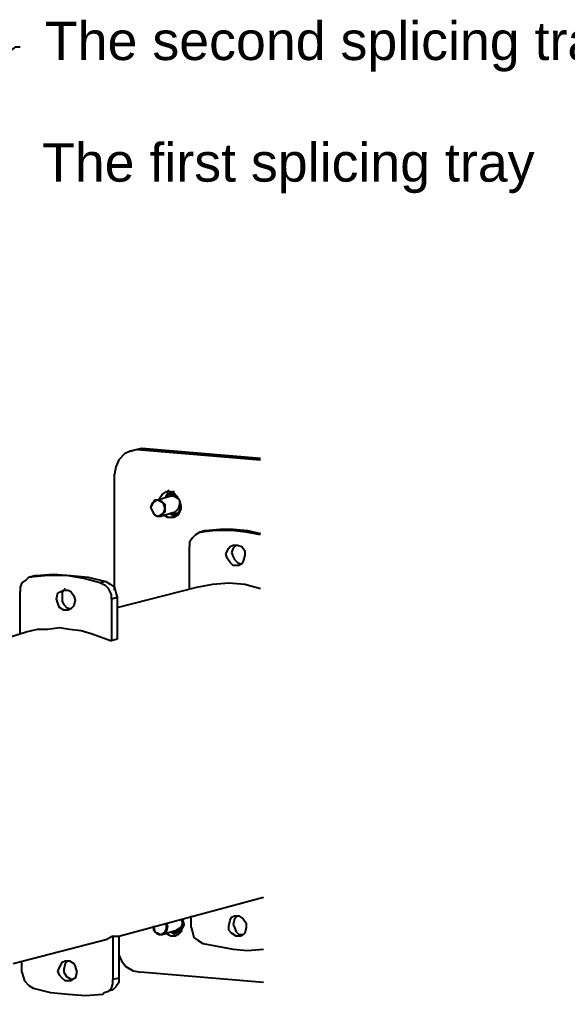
# Model space of a CAD drawing. Header units: inches. Extents: x 12170288 to 12174436, y -6358 to -3178.
# Drawn here: x 12172468.9 to 12172601.6, y -5556.6 to -5320.4 of the extents above; entities that cross this region are included whole.
import ezdxf

# ---------------------------------------------------------------- set-up
doc = ezdxf.new("R2010")
doc.units = ezdxf.units.IN
doc.header["$MEASUREMENT"] = 0
doc.layers.add('FDT STRUCTURE', color=7, linetype='Continuous')
doc.styles.get("Standard").update_dxf_attribs({"font": 'arial.ttf'})

msp = doc.modelspace()

# ---------------------------------------------------------------- linework, layer by layer
at = {"layer": 'FDT STRUCTURE', "color": 1}
msp.add_lwpolyline([(12172365.72, -5405.94), (12172468.06, -5327.09), (12172469.11, -5327.09)], dxfattribs=at)
at = {"layer": 'FDT STRUCTURE'}
for points in [[(12172495.74, -5424.87), (12172494.34, -5425.57), (12172492.94, -5426.97), (12172492.24, -5428.72), (12172491.89, -5430.47)], [(12172495.74, -5424.87), (12172497.14, -5424.52)], [(12172497.5, -5424.52), (12172495.74, -5424.87)], [(12172497.14, -5424.52), (12172498.55, -5424.17)], [(12172497.5, -5424.52), (12172498.55, -5424.17)], [(12172497.5, -5424.52), (12172527.28, -5426.97)], [(12172498.55, -5424.17), (12172527.28, -5426.62)], [(12172491.89, -5458.51), (12172491.89, -5430.47)], [(12172502.75, -5436.43), (12172503.45, -5435.38), (12172504.5, -5434.68)], [(12172504.5, -5434.68), (12172505.56, -5434.68)], [(12172505.08, -5434.35), (12172504.67, -5434.65)], [(12172505.56, -5434.68), (12172506.26, -5435.03), (12172506.96, -5435.73)], [(12172506.34, -5434.68), (12172505.94, -5434.74)], [(12172502.05, -5436.78), (12172501, -5437.48), (12172500.65, -5438.53)], [(12172504.15, -5438.89), (12172503.8, -5437.48), (12172503.1, -5437.13), (12172502.4, -5436.78), (12172501.7, -5436.78), (12172501.35, -5437.13), (12172501, -5437.83), (12172500.65, -5438.53)], [(12172502.05, -5436.78), (12172505.56, -5435.73)], [(12172504.15, -5438.89), (12172504.15, -5437.83), (12172503.45, -5437.13), (12172502.75, -5436.78), (12172502.05, -5436.78)], [(12172505.56, -5435.03), (12172504.85, -5435.38), (12172504.15, -5436.08)], [(12172504.85, -5435.03), (12172504.15, -5436.08)], [(12172507.31, -5436.08), (12172506.61, -5435.38), (12172505.91, -5435.38), (12172504.85, -5435.38), (12172504.5, -5436.08)], [(12172505.91, -5435.03), (12172505.56, -5435.03)], [(12172506.61, -5435.38), (12172505.91, -5435.03), (12172505.56, -5435.03)], [(12172505.56, -5435.73), (12172506.26, -5435.73), (12172506.96, -5436.08), (12172507.66, -5436.78), (12172507.66, -5437.83)], [(12172506.96, -5435.73), (12172507.66, -5436.78), (12172508.01, -5438.18)], [(12172500.65, -5438.53), (12172501, -5439.24), (12172501.35, -5439.94), (12172502.05, -5440.64), (12172503.1, -5440.64)], [(12172500.65, -5438.53), (12172501.35, -5439.94), (12172501.7, -5440.29), (12172502.4, -5440.64), (12172503.1, -5440.29), (12172503.8, -5439.94), (12172504.15, -5439.59), (12172504.15, -5438.89)], [(12172503.1, -5440.64), (12172503.8, -5439.94), (12172504.15, -5438.89)], [(12172503.1, -5440.64), (12172506.61, -5439.59)], [(12172506.26, -5439.94), (12172507.31, -5439.94), (12172508.01, -5438.89)], [(12172508.01, -5438.89), (12172507.31, -5440.29), (12172506.26, -5440.99)], [(12172507.66, -5437.83), (12172507.31, -5438.89), (12172506.61, -5439.59)], [(12172506.61, -5440.29), (12172507.31, -5439.94), (12172507.66, -5439.24)], [(12172508.01, -5438.18), (12172508.01, -5438.89)], [(12172508.01, -5438.89), (12172508.01, -5438.53)], [(12172506.26, -5440.99), (12172504.85, -5440.99), (12172503.8, -5440.29)], [(12172505.21, -5439.94), (12172505.91, -5440.29), (12172506.61, -5440.29)], [(12172505.21, -5439.94), (12172506.26, -5440.64)], [(12172505.56, -5439.94), (12172506.26, -5439.94)], [(12172506.15, -5440.56), (12172506.72, -5440.64)], [(12172507.31, -5439.94), (12172506.61, -5440.29)], [(12172507.27, -5439.87), (12172507.61, -5439.75)], [(12172512.57, -5444.49), (12172513.62, -5444.14)], [(12172512.92, -5444.49), (12172513.97, -5444.14)], [(12172527.28, -5445.19), (12172523.78, -5444.49), (12172520.28, -5444.14), (12172516.42, -5444.14), (12172512.92, -5444.49)], [(12172513.62, -5444.14), (12172513.97, -5444.14)], [(12172513.97, -5444.14), (12172517.47, -5443.79), (12172520.63, -5443.79), (12172524.13, -5444.14), (12172527.28, -5444.84)], [(12172512.57, -5444.49), (12172511.51, -5445.19), (12172510.81, -5445.89), (12172510.11, -5446.95), (12172510.11, -5448)], [(12172512.92, -5444.49), (12172512.57, -5444.49)], [(12172510.11, -5458.16), (12172510.11, -5448)], [(12172518.87, -5449.75), (12172519.57, -5448.35), (12172519.92, -5448), (12172520.63, -5447.65)], [(12172521.33, -5447.65), (12172520.63, -5448.35), (12172520.28, -5449.4)], [(12172520.63, -5447.65), (12172521.68, -5447.65), (12172522.73, -5448), (12172523.43, -5449.05), (12172523.43, -5450.1)], [(12172522.03, -5452.55), (12172520.63, -5452.55), (12172519.92, -5451.85), (12172519.22, -5450.8), (12172518.87, -5449.75)], [(12172520.28, -5449.4), (12172520.63, -5450.45), (12172520.98, -5451.15), (12172521.68, -5451.85), (12172522.38, -5452.2)], [(12172523.43, -5450.1), (12172523.08, -5451.5), (12172522.73, -5452.2), (12172522.03, -5452.55)], [(12172471.21, -5455.36), (12172470.51, -5456.06), (12172469.46, -5456.76), (12172469.11, -5457.81), (12172469.11, -5458.86)], [(12172471.21, -5455.36), (12172472.61, -5455.01)], [(12172471.56, -5455.36), (12172471.21, -5455.36)], [(12172471.56, -5455.36), (12172472.96, -5455.01)], [(12172488.38, -5456.76), (12172484.53, -5455.71), (12172480.32, -5455.01), (12172475.77, -5455.01), (12172471.56, -5455.36)], [(12172472.61, -5455.01), (12172472.96, -5455.01)], [(12172472.96, -5455.01), (12172477.17, -5454.66), (12172481.37, -5455.01), (12172485.58, -5455.36), (12172489.79, -5456.41)], [(12172477.87, -5460.61), (12172478.22, -5459.21), (12172478.92, -5458.86), (12172479.62, -5458.51)], [(12172479.97, -5458.16), (12172479.27, -5459.21), (12172479.27, -5460.26)], [(12172479.62, -5458.51), (12172480.67, -5458.51), (12172481.37, -5458.86), (12172482.08, -5459.91), (12172482.43, -5460.96)], [(12172489.79, -5456.41), (12172488.38, -5456.76)], [(12172491.19, -5460.61), (12172491.19, -5459.56), (12172490.49, -5458.16), (12172489.79, -5457.46), (12172488.38, -5456.76)], [(12172489.79, -5456.41), (12172490.84, -5457.11), (12172491.89, -5457.81), (12172492.24, -5459.21), (12172492.59, -5460.26)], [(12172492.59, -5462.72), (12172511.86, -5457.81)], [(12172511.86, -5457.81), (12172515.72, -5457.11), (12172519.57, -5456.76), (12172523.43, -5457.11), (12172527.28, -5458.16)], [(12172469.11, -5469.02), (12172469.11, -5458.86)], [(12172480.67, -5463.42), (12172479.62, -5463.42), (12172478.57, -5462.72), (12172478.22, -5461.66), (12172477.87, -5460.61)], [(12172479.27, -5460.26), (12172479.27, -5461.31), (12172479.62, -5462.02), (12172480.32, -5462.72), (12172481.37, -5463.07)], [(12172491.19, -5460.61), (12172492.59, -5460.26)], [(12172491.19, -5460.61), (12172491.19, -5470.78)], [(12172492.59, -5460.26), (12172492.59, -5470.43)], [(12172482.43, -5460.96), (12172482.08, -5462.37), (12172481.37, -5463.07), (12172480.67, -5463.42)], [(12172470.51, -5468.67), (12172473.31, -5467.97), (12172475.77, -5467.97), (12172478.57, -5467.62), (12172481.02, -5467.97), (12172483.83, -5468.32), (12172486.28, -5469.02), (12172491.19, -5470.78)], [(12172467.01, -5469.73), (12172470.51, -5468.67)], [(12172492.59, -5470.43), (12172491.19, -5470.78)], [(12172492.94, -5542.27), (12172527.99, -5532.81)], [(12172508.01, -5538.06), (12172508.36, -5539.12)], [(12172508.36, -5538.06), (12172508.71, -5539.47)], [(12172510.46, -5540.17), (12172510.46, -5537.36)], [(12172519.57, -5539.82), (12172519.92, -5538.41), (12172520.28, -5537.71), (12172520.98, -5537.36)], [(12172521.68, -5537.36), (12172520.98, -5538.06), (12172520.63, -5539.47)], [(12172520.98, -5537.36), (12172522.03, -5537.36), (12172523.08, -5538.06), (12172523.78, -5539.12), (12172523.78, -5540.17)], [(12172501.35, -5539.82), (12172501.35, -5540.87), (12172502.05, -5541.57), (12172502.75, -5541.92), (12172503.45, -5541.92)], [(12172501.35, -5539.82), (12172501.7, -5541.22), (12172502.4, -5541.57), (12172503.1, -5541.92), (12172503.8, -5541.57), (12172504.15, -5541.22), (12172504.5, -5540.52), (12172504.5, -5539.82)], [(12172503.45, -5541.92), (12172504.5, -5541.22), (12172504.85, -5539.82)], [(12172503.45, -5541.92), (12172506.96, -5540.87)], [(12172504.5, -5539.82), (12172504.5, -5539.12)], [(12172504.85, -5539.82), (12172504.5, -5539.12)], [(12172506.61, -5541.22), (12172507.66, -5540.87), (12172508.36, -5540.17)], [(12172508.36, -5540.17), (12172507.66, -5541.57), (12172506.61, -5542.27)], [(12172508.36, -5539.12), (12172508.01, -5540.17), (12172506.96, -5540.87)], [(12172507.31, -5541.22), (12172507.66, -5541.22), (12172508.36, -5540.52)], [(12172507.97, -5541.16), (12172508.31, -5541.03)], [(12172508.71, -5539.47), (12172508.36, -5540.17)], [(12172508.36, -5540.17), (12172508.71, -5539.82)], [(12172510.46, -5540.17), (12172510.81, -5541.22), (12172511.16, -5542.62), (12172512.21, -5543.32), (12172513.27, -5544.02)], [(12172522.38, -5542.27), (12172521.33, -5542.27), (12172520.28, -5541.57), (12172519.57, -5540.87), (12172519.57, -5539.82)], [(12172520.63, -5539.47), (12172520.98, -5540.17), (12172521.33, -5541.22), (12172522.03, -5541.92), (12172523.08, -5541.92)], [(12172523.78, -5540.17), (12172523.43, -5541.57), (12172523.08, -5541.92), (12172522.38, -5542.27)], [(12172467.36, -5548.93), (12172490.14, -5542.97)], [(12172491.54, -5542.27), (12172490.14, -5542.97)], [(12172491.54, -5542.27), (12172492.94, -5542.27)], [(12172491.54, -5542.27), (12172491.54, -5552.78)], [(12172492.94, -5542.27), (12172492.94, -5552.43)], [(12172506.61, -5542.27), (12172505.56, -5542.27), (12172504.15, -5541.57)], [(12172505.56, -5541.22), (12172506.61, -5541.92)], [(12172505.91, -5541.22), (12172506.61, -5541.57), (12172507.31, -5541.22)], [(12172505.91, -5541.22), (12172506.61, -5541.22)], [(12172506.85, -5541.84), (12172507.42, -5541.92)], [(12172507.66, -5541.22), (12172507.31, -5541.22)], [(12172513.27, -5544.02), (12172516.77, -5544.72), (12172520.63, -5545.42), (12172524.13, -5545.77), (12172527.99, -5545.42)], [(12172469.46, -5551.03), (12172469.46, -5548.23)], [(12172478.22, -5550.68), (12172478.92, -5549.28), (12172479.27, -5548.58), (12172479.97, -5548.23)], [(12172480.67, -5548.23), (12172479.97, -5548.93), (12172479.62, -5550.33)], [(12172479.97, -5548.23), (12172481.02, -5548.23), (12172482.08, -5548.93), (12172482.43, -5549.63), (12172482.78, -5551.03)], [(12172492.94, -5546.83), (12172493.64, -5548.23), (12172494.69, -5549.63), (12172496.44, -5550.68), (12172498.2, -5551.03)], [(12172479.62, -5550.33), (12172479.62, -5551.03), (12172480.32, -5552.08), (12172481.02, -5552.43), (12172481.72, -5552.78)], [(12172469.46, -5551.03), (12172469.81, -5552.08), (12172470.16, -5553.13), (12172471.21, -5554.19), (12172472.26, -5554.89)], [(12172481.37, -5553.13), (12172479.97, -5553.13), (12172479.27, -5552.43), (12172478.57, -5551.73), (12172478.22, -5550.68)], [(12172482.78, -5551.03), (12172482.43, -5552.43), (12172481.72, -5552.78), (12172481.37, -5553.13)], [(12172489.43, -5555.94), (12172490.49, -5555.59), (12172491.19, -5554.89), (12172491.54, -5553.83), (12172491.54, -5552.78)], [(12172492.94, -5552.43), (12172492.94, -5553.48), (12172492.24, -5554.54), (12172491.54, -5555.24), (12172490.49, -5555.59)], [(12172492.94, -5552.43), (12172491.54, -5552.78)], [(12172527.99, -5553.48), (12172498.2, -5551.03)], [(12172472.26, -5554.89), (12172476.47, -5555.94), (12172480.67, -5556.29), (12172484.88, -5556.64), (12172489.08, -5556.29)], [(12172489.08, -5556.29), (12172489.43, -5555.94)], [(12172489.43, -5555.94), (12172490.49, -5555.59)]]:
    msp.add_lwpolyline(points, dxfattribs=at)

# ---------------------------------------------------------------- texts
at = {"layer": 'FDT STRUCTURE', "color": 1, "insert": (12172475.07, -5320.94), "char_height": 9.3082, "attachment_point": 1}
msp.add_mtext('{\\fArial|b0|i0|c0|p34;\\C4;The second splicing tray}', dxfattribs=at)
at = {"layer": 'FDT STRUCTURE', "color": 3, "insert": (12172474.37, -5350.37), "char_height": 9.3082, "attachment_point": 1}
msp.add_mtext('{\\fArial|b0|i0|c0|p34;The first splicing tray}', dxfattribs=at)

doc.saveas('drawing.dxf')
